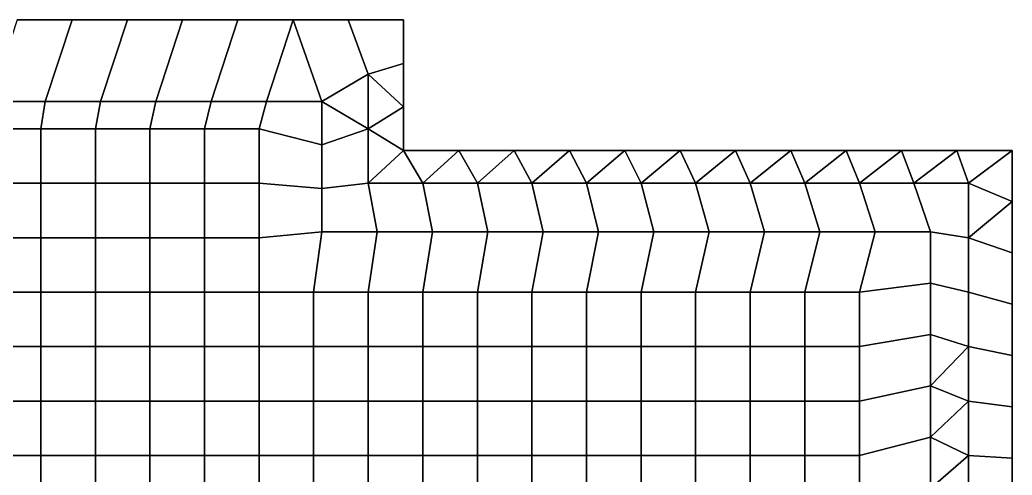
# Model space of a CAD drawing. Extents: x -13 to 39.3, y -26.5 to 20.6.
# Drawn here: x 15.97 to 25.1, y 16.36 to 20.55 of the extents above; entities that cross this region are included whole.
import ezdxf

# ---------------------------------------------------------------- set-up
doc = ezdxf.new("R2010")
doc.units = 0
doc.layers.add('BARS', color=1, linetype='CONTINUOUS')
doc.layers.add('FACES', color=5, linetype='CONTINUOUS')

msp = doc.modelspace()

# ---------------------------------------------------------------- linework, layer by layer
at = {"layer": 'BARS'}
for p, q in [((15.944, 20.55), (16.452, 20.55)), ((15.944, 20.55, 3.3), (16.452, 20.55, 3.3)), ((16.452, 20.55), (16.96, 20.55)), ((16.452, 20.55, 3.3), (16.96, 20.55, 3.3)), ((16.96, 20.55), (17.468, 20.55)), ((16.96, 20.55, 3.3), (17.468, 20.55, 3.3)), ((17.468, 20.55), (17.976, 20.55)), ((17.468, 20.55, 3.3), (17.976, 20.55, 3.3)), ((17.976, 20.55), (18.484, 20.55)), ((17.976, 20.55, 3.3), (18.484, 20.55, 3.3)), ((18.484, 20.55), (18.992, 20.55)), ((18.484, 20.55, 3.3), (18.992, 20.55, 3.3)), ((18.992, 20.55), (19.5, 20.55)), ((18.992, 20.55, 3.3), (19.5, 20.55, 3.3)), ((19.5, 20.55), (19.5, 20.15)), ((19.5, 20.55, 3.3), (19.5, 20.15, 3.3)), ((19.5, 20.15), (19.5, 19.75)), ((19.5, 20.15, 3.3), (19.5, 19.75, 3.3)), ((15.6955, 19.8), (16.2045, 19.8)), ((15.6955, 19.8, 3.3), (16.2045, 19.8, 3.3)), ((16.2045, 19.8), (16.7136, 19.8)), ((16.2045, 19.8, 3.3), (16.7136, 19.8, 3.3)), ((16.7136, 19.8), (17.2227, 19.8)), ((16.7136, 19.8, 3.3), (17.2227, 19.8, 3.3)), ((17.2227, 19.8), (17.7318, 19.8)), ((17.2227, 19.8, 3.3), (17.7318, 19.8, 3.3)), ((17.7318, 19.8), (18.2409, 19.8)), ((17.7318, 19.8, 3.3), (18.2409, 19.8, 3.3)), ((18.2409, 19.8), (18.75, 19.8)), ((18.2409, 19.8, 3.3), (18.75, 19.8, 3.3)), ((18.75, 19.8), (18.75, 19.4)), ((18.75, 19.8, 3.3), (18.75, 19.4, 3.3)), ((19.5, 19.75), (19.5, 19.35)), ((19.5, 19.75, 3.3), (19.5, 19.35, 3.3)), ((18.75, 19.4), (18.75, 19)), ((18.75, 19.4, 3.3), (18.75, 19, 3.3)), ((19.5, 19.35), (20.0091, 19.35)), ((19.5, 19.35, 3.3), (20.0091, 19.35, 3.3)), ((20.0091, 19.35), (20.5182, 19.35)), ((20.0091, 19.35, 3.3), (20.5182, 19.35, 3.3)), ((20.5182, 19.35), (21.0273, 19.35)), ((20.5182, 19.35, 3.3), (21.0273, 19.35, 3.3)), ((21.0273, 19.35), (21.5364, 19.35)), ((21.0273, 19.35, 3.3), (21.5364, 19.35, 3.3)), ((21.5364, 19.35), (22.0455, 19.35)), ((21.5364, 19.35, 3.3), (22.0455, 19.35, 3.3)), ((22.0455, 19.35), (22.5545, 19.35)), ((22.0455, 19.35, 3.3), (22.5545, 19.35, 3.3)), ((22.5545, 19.35), (23.0636, 19.35)), ((22.5545, 19.35, 3.3), (23.0636, 19.35, 3.3)), ((23.0636, 19.35), (23.5727, 19.35)), ((23.0636, 19.35, 3.3), (23.5727, 19.35, 3.3)), ((23.5727, 19.35), (24.0818, 19.35)), ((23.5727, 19.35, 3.3), (24.0818, 19.35, 3.3)), ((24.0818, 19.35), (24.5909, 19.35)), ((24.0818, 19.35, 3.3), (24.5909, 19.35, 3.3)), ((24.5909, 19.35), (25.1, 19.35)), ((24.5909, 19.35, 3.3), (25.1, 19.35, 3.3)), ((25.1, 19.35), (25.1, 18.8786)), ((25.1, 19.35, 3.3), (25.1, 18.8786, 3.3)), ((18.75, 19), (18.75, 18.6)), ((18.75, 19, 3.3), (18.75, 18.6, 3.3)), ((25.1, 18.8786), (25.1, 18.4071)), ((25.1, 18.8786, 3.3), (25.1, 18.4071, 3.3)), ((18.75, 18.6), (19.2591, 18.6)), ((18.75, 18.6), (18.75, 18.6, 0.66)), ((18.75, 18.6, 0.66), (18.75, 18.6, 1.32)), ((18.75, 18.6, 1.32), (18.75, 18.6, 1.98)), ((18.75, 18.6, 1.98), (18.75, 18.6, 2.64)), ((18.75, 18.6, 2.64), (18.75, 18.6, 3.3)), ((18.75, 18.6, 3.3), (19.2591, 18.6, 3.3)), ((19.2591, 18.6), (19.7682, 18.6)), ((19.2591, 18.6, 3.3), (19.7682, 18.6, 3.3)), ((19.7682, 18.6), (20.2773, 18.6)), ((19.7682, 18.6, 3.3), (20.2773, 18.6, 3.3)), ((20.2773, 18.6), (20.7864, 18.6)), ((20.2773, 18.6, 3.3), (20.7864, 18.6, 3.3)), ((20.7864, 18.6), (21.2955, 18.6)), ((20.7864, 18.6), (20.7864, 18.6, 0.66)), ((20.7864, 18.6, 0.66), (20.7864, 18.6, 1.32)), ((20.7864, 18.6, 1.32), (20.7864, 18.6, 1.98)), ((20.7864, 18.6, 1.98), (20.7864, 18.6, 2.64)), ((20.7864, 18.6, 2.64), (20.7864, 18.6, 3.3)), ((20.7864, 18.6, 3.3), (21.2955, 18.6, 3.3)), ((21.2955, 18.6), (21.8045, 18.6)), ((21.2955, 18.6, 3.3), (21.8045, 18.6, 3.3)), ((21.8045, 18.6), (22.3136, 18.6)), ((21.8045, 18.6, 3.3), (22.3136, 18.6, 3.3)), ((22.3136, 18.6), (22.8227, 18.6)), ((22.3136, 18.6, 3.3), (22.8227, 18.6, 3.3)), ((22.8227, 18.6), (23.3318, 18.6)), ((22.8227, 18.6, 3.3), (23.3318, 18.6, 3.3)), ((23.3318, 18.6), (23.8409, 18.6)), ((23.3318, 18.6, 3.3), (23.8409, 18.6, 3.3)), ((23.8409, 18.6), (24.35, 18.6)), ((23.8409, 18.6, 3.3), (24.35, 18.6, 3.3)), ((24.35, 18.6), (24.35, 18.1286)), ((24.35, 18.6), (24.35, 18.6, 0.66)), ((24.35, 18.6, 0.66), (24.35, 18.6, 1.32)), ((24.35, 18.6, 1.32), (24.35, 18.6, 1.98)), ((24.35, 18.6, 1.98), (24.35, 18.6, 2.64)), ((24.35, 18.6, 2.64), (24.35, 18.6, 3.3)), ((24.35, 18.6, 3.3), (24.35, 18.1286, 3.3)), ((25.1, 18.4071), (25.1, 17.9357)), ((25.1, 18.4071, 3.3), (25.1, 17.9357, 3.3)), ((24.35, 18.1286), (24.35, 17.6571)), ((24.35, 18.1286, 3.3), (24.35, 17.6571, 3.3)), ((25.1, 17.9357), (25.1, 17.4643)), ((25.1, 17.9357, 3.3), (25.1, 17.4643, 3.3)), ((24.35, 17.6571), (24.35, 17.1857)), ((24.35, 17.6571, 3.3), (24.35, 17.1857, 3.3)), ((25.1, 17.4643), (25.1, 16.9929)), ((25.1, 17.4643, 3.3), (25.1, 16.9929, 3.3)), ((24.35, 17.1857), (24.35, 16.7143)), ((24.35, 17.1857, 3.3), (24.35, 16.7143, 3.3)), ((25.1, 16.9929), (25.1, 16.5214)), ((25.1, 16.9929, 3.3), (25.1, 16.5214, 3.3)), ((24.35, 16.7143), (24.35, 16.2429)), ((24.35, 16.7143, 3.3), (24.35, 16.2429, 3.3)), ((25.1, 16.5214), (25.1, 16.05)), ((25.1, 16.5214, 3.3), (25.1, 16.05, 3.3))]:
    msp.add_line(p, q, dxfattribs=at)
at = {"layer": 'FACES'}
for points in [[(16.2045, 19.8), (16.452, 20.55), (15.944, 20.55), (15.6955, 19.8)], [(16.2045, 19.8, 3.3), (16.452, 20.55, 3.3), (15.944, 20.55, 3.3), (15.6955, 19.8, 3.3)], [(16.7136, 19.8), (16.96, 20.55), (16.452, 20.55), (16.2045, 19.8)], [(16.7136, 19.8, 3.3), (16.96, 20.55, 3.3), (16.452, 20.55, 3.3), (16.2045, 19.8, 3.3)], [(17.2227, 19.8), (17.468, 20.55), (16.96, 20.55), (16.7136, 19.8)], [(17.2227, 19.8, 3.3), (17.468, 20.55, 3.3), (16.96, 20.55, 3.3), (16.7136, 19.8, 3.3)], [(17.7318, 19.8), (17.976, 20.55), (17.468, 20.55), (17.2227, 19.8)], [(17.7318, 19.8, 3.3), (17.976, 20.55, 3.3), (17.468, 20.55, 3.3), (17.2227, 19.8, 3.3)], [(18.2409, 19.8), (18.484, 20.55), (17.976, 20.55), (17.7318, 19.8)], [(18.2409, 19.8, 3.3), (18.484, 20.55, 3.3), (17.976, 20.55, 3.3), (17.7318, 19.8, 3.3)], [(18.75, 19.8), (18.484, 20.55), (18.2409, 19.8)], [(18.75, 19.8, 3.3), (18.484, 20.55, 3.3), (18.2409, 19.8, 3.3)], [(19.1754, 20.0493), (18.992, 20.55), (18.484, 20.55), (18.75, 19.8)], [(19.1754, 20.0493, 3.3), (18.992, 20.55, 3.3), (18.484, 20.55, 3.3), (18.75, 19.8, 3.3)], [(18.992, 20.55), (19.1754, 20.0493), (19.5, 20.15), (19.5, 20.55)], [(18.992, 20.55, 3.3), (19.1754, 20.0493, 3.3), (19.5, 20.15, 3.3), (19.5, 20.55, 3.3)], [(19.5, 20.15), (19.1754, 20.0493), (19.5, 19.75)], [(19.5, 20.15, 3.3), (19.1754, 20.0493, 3.3), (19.5, 19.75, 3.3)], [(19.1754, 20.0493), (18.75, 19.8), (19.1754, 19.5486)], [(19.1754, 20.0493, 3.3), (18.75, 19.8, 3.3), (19.1754, 19.5486, 3.3)], [(19.1754, 20.0493), (19.1754, 19.5486), (19.5, 19.75)], [(19.1754, 20.0493, 3.3), (19.1754, 19.5486, 3.3), (19.5, 19.75, 3.3)], [(16.1627, 19.5486), (16.2045, 19.8), (15.6955, 19.8), (15.6606, 19.5486)], [(16.1627, 19.5486, 3.3), (16.2045, 19.8, 3.3), (15.6955, 19.8, 3.3), (15.6606, 19.5486, 3.3)], [(15.6955, 19.8), (15.6955, 19.8, 0.66), (16.2045, 19.8, 0.66), (16.2045, 19.8)], [(15.6955, 19.8, 0.66), (15.6955, 19.8, 1.32), (16.2045, 19.8, 1.32), (16.2045, 19.8, 0.66)], [(15.6955, 19.8, 1.32), (15.6955, 19.8, 1.98), (16.2045, 19.8, 1.98), (16.2045, 19.8, 1.32)], [(15.6955, 19.8, 1.98), (15.6955, 19.8, 2.64), (16.2045, 19.8, 2.64), (16.2045, 19.8, 1.98)], [(16.2045, 19.8, 2.64), (15.6955, 19.8, 2.64), (15.6955, 19.8, 3.3), (16.2045, 19.8, 3.3)], [(16.6648, 19.5486), (16.7136, 19.8), (16.2045, 19.8), (16.1627, 19.5486)], [(16.6648, 19.5486, 3.3), (16.7136, 19.8, 3.3), (16.2045, 19.8, 3.3), (16.1627, 19.5486, 3.3)], [(16.2045, 19.8), (16.2045, 19.8, 0.66), (16.7136, 19.8, 0.66), (16.7136, 19.8)], [(16.2045, 19.8, 0.66), (16.2045, 19.8, 1.32), (16.7136, 19.8, 1.32), (16.7136, 19.8, 0.66)], [(16.2045, 19.8, 1.32), (16.2045, 19.8, 1.98), (16.7136, 19.8, 1.98), (16.7136, 19.8, 1.32)], [(16.2045, 19.8, 1.98), (16.2045, 19.8, 2.64), (16.7136, 19.8, 2.64), (16.7136, 19.8, 1.98)], [(16.7136, 19.8, 2.64), (16.2045, 19.8, 2.64), (16.2045, 19.8, 3.3), (16.7136, 19.8, 3.3)], [(17.1669, 19.5486), (17.2227, 19.8), (16.7136, 19.8), (16.6648, 19.5486)], [(17.1669, 19.5486, 3.3), (17.2227, 19.8, 3.3), (16.7136, 19.8, 3.3), (16.6648, 19.5486, 3.3)], [(16.7136, 19.8), (16.7136, 19.8, 0.66), (17.2227, 19.8, 0.66), (17.2227, 19.8)], [(16.7136, 19.8, 0.66), (16.7136, 19.8, 1.32), (17.2227, 19.8, 1.32), (17.2227, 19.8, 0.66)], [(16.7136, 19.8, 1.32), (16.7136, 19.8, 1.98), (17.2227, 19.8, 1.98), (17.2227, 19.8, 1.32)], [(16.7136, 19.8, 1.98), (16.7136, 19.8, 2.64), (17.2227, 19.8, 2.64), (17.2227, 19.8, 1.98)], [(17.2227, 19.8, 2.64), (16.7136, 19.8, 2.64), (16.7136, 19.8, 3.3), (17.2227, 19.8, 3.3)], [(17.669, 19.5486), (17.7318, 19.8), (17.2227, 19.8), (17.1669, 19.5486)], [(17.669, 19.5486, 3.3), (17.7318, 19.8, 3.3), (17.2227, 19.8, 3.3), (17.1669, 19.5486, 3.3)], [(17.2227, 19.8), (17.2227, 19.8, 0.66), (17.7318, 19.8, 0.66), (17.7318, 19.8)], [(17.2227, 19.8, 0.66), (17.2227, 19.8, 1.32), (17.7318, 19.8, 1.32), (17.7318, 19.8, 0.66)], [(17.2227, 19.8, 1.32), (17.2227, 19.8, 1.98), (17.7318, 19.8, 1.98), (17.7318, 19.8, 1.32)], [(17.2227, 19.8, 1.98), (17.2227, 19.8, 2.64), (17.7318, 19.8, 2.64), (17.7318, 19.8, 1.98)], [(17.7318, 19.8, 2.64), (17.2227, 19.8, 2.64), (17.2227, 19.8, 3.3), (17.7318, 19.8, 3.3)], [(18.1711, 19.5486), (18.2409, 19.8), (17.7318, 19.8), (17.669, 19.5486)], [(18.1711, 19.5486, 3.3), (18.2409, 19.8, 3.3), (17.7318, 19.8, 3.3), (17.669, 19.5486, 3.3)], [(17.7318, 19.8), (17.7318, 19.8, 0.66), (18.2409, 19.8, 0.66), (18.2409, 19.8)], [(17.7318, 19.8, 0.66), (17.7318, 19.8, 1.32), (18.2409, 19.8, 1.32), (18.2409, 19.8, 0.66)], [(17.7318, 19.8, 1.32), (17.7318, 19.8, 1.98), (18.2409, 19.8, 1.98), (18.2409, 19.8, 1.32)], [(17.7318, 19.8, 1.98), (17.7318, 19.8, 2.64), (18.2409, 19.8, 2.64), (18.2409, 19.8, 1.98)], [(18.2409, 19.8, 2.64), (17.7318, 19.8, 2.64), (17.7318, 19.8, 3.3), (18.2409, 19.8, 3.3)], [(18.75, 19.4), (18.75, 19.8), (18.2409, 19.8), (18.1711, 19.5486)], [(18.75, 19.4, 3.3), (18.75, 19.8, 3.3), (18.2409, 19.8, 3.3), (18.1711, 19.5486, 3.3)], [(18.2409, 19.8), (18.2409, 19.8, 0.66), (18.75, 19.8, 0.66), (18.75, 19.8)], [(18.75, 19.8, 0.66), (18.2409, 19.8, 0.66), (18.2409, 19.8, 1.32), (18.75, 19.8, 1.32)], [(18.75, 19.8, 1.32), (18.2409, 19.8, 1.32), (18.2409, 19.8, 1.98), (18.75, 19.8, 1.98)], [(18.75, 19.8, 1.98), (18.2409, 19.8, 1.98), (18.2409, 19.8, 2.64), (18.75, 19.8, 2.64)], [(18.75, 19.8, 2.64), (18.2409, 19.8, 2.64), (18.2409, 19.8, 3.3), (18.75, 19.8, 3.3)], [(19.1754, 19.5486), (18.75, 19.8), (18.75, 19.4)], [(18.75, 19.4, 0.66), (18.75, 19.4), (18.75, 19.8), (18.75, 19.8, 0.66)], [(18.75, 19.4, 0.66), (18.75, 19.8, 0.66), (18.75, 19.8, 1.32), (18.75, 19.4, 1.32)], [(18.75, 19.4, 1.32), (18.75, 19.8, 1.32), (18.75, 19.8, 1.98), (18.75, 19.4, 1.98)], [(18.75, 19.4, 1.98), (18.75, 19.8, 1.98), (18.75, 19.8, 2.64), (18.75, 19.4, 2.64)], [(18.75, 19.4, 2.64), (18.75, 19.8, 2.64), (18.75, 19.8, 3.3), (18.75, 19.4, 3.3)], [(19.1754, 19.5486, 3.3), (18.75, 19.8, 3.3), (18.75, 19.4, 3.3)], [(19.5, 19.75), (19.1754, 19.5486), (19.5, 19.35)], [(19.5, 19.75, 3.3), (19.1754, 19.5486, 3.3), (19.5, 19.35, 3.3)], [(16.1627, 19.5486), (15.6606, 19.5486), (15.6606, 19.0479), (16.1627, 19.0479)], [(16.1627, 19.5486, 3.3), (15.6606, 19.5486, 3.3), (15.6606, 19.0479, 3.3), (16.1627, 19.0479, 3.3)], [(16.6648, 19.5486), (16.1627, 19.5486), (16.1627, 19.0479), (16.6648, 19.0479)], [(16.6648, 19.5486, 3.3), (16.1627, 19.5486, 3.3), (16.1627, 19.0479, 3.3), (16.6648, 19.0479, 3.3)], [(17.1669, 19.5486), (16.6648, 19.5486), (16.6648, 19.0479), (17.1669, 19.0479)], [(17.1669, 19.5486, 3.3), (16.6648, 19.5486, 3.3), (16.6648, 19.0479, 3.3), (17.1669, 19.0479, 3.3)], [(17.669, 19.5486), (17.1669, 19.5486), (17.1669, 19.0479), (17.669, 19.0479)], [(17.669, 19.5486, 3.3), (17.1669, 19.5486, 3.3), (17.1669, 19.0479, 3.3), (17.669, 19.0479, 3.3)], [(18.1711, 19.5486), (17.669, 19.5486), (17.669, 19.0479), (18.1711, 19.0479)], [(18.1711, 19.5486, 3.3), (17.669, 19.5486, 3.3), (17.669, 19.0479, 3.3), (18.1711, 19.0479, 3.3)], [(18.75, 19), (18.75, 19.4), (18.1711, 19.5486), (18.1711, 19.0479)], [(18.75, 19, 3.3), (18.75, 19.4, 3.3), (18.1711, 19.5486, 3.3), (18.1711, 19.0479, 3.3)], [(19.1754, 19.5486), (18.75, 19.4), (18.75, 19), (19.1754, 19.0479)], [(19.1754, 19.5486, 3.3), (18.75, 19.4, 3.3), (18.75, 19, 3.3), (19.1754, 19.0479, 3.3)], [(19.1754, 19.5486), (19.1754, 19.0479), (19.5, 19.35)], [(19.1754, 19.5486, 3.3), (19.1754, 19.0479, 3.3), (19.5, 19.35, 3.3)], [(18.75, 19, 0.66), (18.75, 19), (18.75, 19.4), (18.75, 19.4, 0.66)], [(18.75, 19, 0.66), (18.75, 19.4, 0.66), (18.75, 19.4, 1.32), (18.75, 19, 1.32)], [(18.75, 19, 1.32), (18.75, 19.4, 1.32), (18.75, 19.4, 1.98), (18.75, 19, 1.98)], [(18.75, 19, 1.98), (18.75, 19.4, 1.98), (18.75, 19.4, 2.64), (18.75, 19, 2.64)], [(18.75, 19, 2.64), (18.75, 19.4, 2.64), (18.75, 19.4, 3.3), (18.75, 19, 3.3)], [(19.5, 19.35), (19.1754, 19.0479), (19.6775, 19.0479)], [(19.5, 19.35, 3.3), (19.1754, 19.0479, 3.3), (19.6775, 19.0479, 3.3)], [(19.5, 19.35), (19.6775, 19.0479), (20.0091, 19.35)], [(19.5, 19.35, 3.3), (19.6775, 19.0479, 3.3), (20.0091, 19.35, 3.3)], [(20.0091, 19.35), (19.6775, 19.0479), (20.1796, 19.0479)], [(20.0091, 19.35, 3.3), (19.6775, 19.0479, 3.3), (20.1796, 19.0479, 3.3)], [(20.0091, 19.35), (20.1796, 19.0479), (20.5182, 19.35)], [(20.0091, 19.35, 3.3), (20.1796, 19.0479, 3.3), (20.5182, 19.35, 3.3)], [(20.5182, 19.35), (20.1796, 19.0479), (20.6817, 19.0479)], [(20.5182, 19.35, 3.3), (20.1796, 19.0479, 3.3), (20.6817, 19.0479, 3.3)], [(20.5182, 19.35), (20.6817, 19.0479), (21.0273, 19.35)], [(20.5182, 19.35, 3.3), (20.6817, 19.0479, 3.3), (21.0273, 19.35, 3.3)], [(21.0273, 19.35), (20.6817, 19.0479), (21.1838, 19.0479)], [(21.0273, 19.35, 3.3), (20.6817, 19.0479, 3.3), (21.1838, 19.0479, 3.3)], [(21.0273, 19.35), (21.1838, 19.0479), (21.5364, 19.35)], [(21.0273, 19.35, 3.3), (21.1838, 19.0479, 3.3), (21.5364, 19.35, 3.3)], [(21.5364, 19.35), (21.1838, 19.0479), (21.6859, 19.0479)], [(21.5364, 19.35, 3.3), (21.1838, 19.0479, 3.3), (21.6859, 19.0479, 3.3)], [(21.5364, 19.35), (21.6859, 19.0479), (22.0455, 19.35)], [(21.5364, 19.35, 3.3), (21.6859, 19.0479, 3.3), (22.0455, 19.35, 3.3)], [(22.0455, 19.35), (21.6859, 19.0479), (22.188, 19.0479)], [(22.0455, 19.35, 3.3), (21.6859, 19.0479, 3.3), (22.188, 19.0479, 3.3)], [(22.0455, 19.35), (22.188, 19.0479), (22.5545, 19.35)], [(22.0455, 19.35, 3.3), (22.188, 19.0479, 3.3), (22.5545, 19.35, 3.3)], [(22.5545, 19.35), (22.188, 19.0479), (22.6902, 19.0479)], [(22.5545, 19.35, 3.3), (22.188, 19.0479, 3.3), (22.6902, 19.0479, 3.3)], [(22.5545, 19.35), (22.6902, 19.0479), (23.0636, 19.35)], [(22.5545, 19.35, 3.3), (22.6902, 19.0479, 3.3), (23.0636, 19.35, 3.3)], [(23.0636, 19.35), (22.6902, 19.0479), (23.1923, 19.0479)], [(23.0636, 19.35, 3.3), (22.6902, 19.0479, 3.3), (23.1923, 19.0479, 3.3)], [(23.0636, 19.35), (23.1923, 19.0479), (23.5727, 19.35)], [(23.0636, 19.35, 3.3), (23.1923, 19.0479, 3.3), (23.5727, 19.35, 3.3)], [(23.5727, 19.35), (23.1923, 19.0479), (23.6944, 19.0479)], [(23.5727, 19.35, 3.3), (23.1923, 19.0479, 3.3), (23.6944, 19.0479, 3.3)], [(23.5727, 19.35), (23.6944, 19.0479), (24.0818, 19.35)], [(23.5727, 19.35, 3.3), (23.6944, 19.0479, 3.3), (24.0818, 19.35, 3.3)], [(24.0818, 19.35), (23.6944, 19.0479), (24.1965, 19.0479)], [(24.0818, 19.35, 3.3), (23.6944, 19.0479, 3.3), (24.1965, 19.0479, 3.3)], [(24.0818, 19.35), (24.1965, 19.0479), (24.5909, 19.35)], [(24.0818, 19.35, 3.3), (24.1965, 19.0479, 3.3), (24.5909, 19.35, 3.3)], [(24.5909, 19.35), (24.1965, 19.0479), (24.6986, 19.0479)], [(24.5909, 19.35, 3.3), (24.1965, 19.0479, 3.3), (24.6986, 19.0479, 3.3)], [(24.5909, 19.35), (24.6986, 19.0479), (25.1, 19.35)], [(24.5909, 19.35, 3.3), (24.6986, 19.0479, 3.3), (25.1, 19.35, 3.3)], [(25.1, 19.35), (24.6986, 19.0479), (25.1, 18.8786)], [(25.1, 19.35, 3.3), (24.6986, 19.0479, 3.3), (25.1, 18.8786, 3.3)], [(16.1627, 19.0479), (15.6606, 19.0479), (15.6606, 18.5472), (16.1627, 18.5472)], [(16.1627, 19.0479, 3.3), (15.6606, 19.0479, 3.3), (15.6606, 18.5472, 3.3), (16.1627, 18.5472, 3.3)], [(16.6648, 19.0479), (16.1627, 19.0479), (16.1627, 18.5472), (16.6648, 18.5472)], [(16.6648, 19.0479, 3.3), (16.1627, 19.0479, 3.3), (16.1627, 18.5472, 3.3), (16.6648, 18.5472, 3.3)], [(17.1669, 19.0479), (16.6648, 19.0479), (16.6648, 18.5472), (17.1669, 18.5472)], [(17.1669, 19.0479, 3.3), (16.6648, 19.0479, 3.3), (16.6648, 18.5472, 3.3), (17.1669, 18.5472, 3.3)], [(17.669, 19.0479), (17.1669, 19.0479), (17.1669, 18.5472), (17.669, 18.5472)], [(17.669, 19.0479, 3.3), (17.1669, 19.0479, 3.3), (17.1669, 18.5472, 3.3), (17.669, 18.5472, 3.3)], [(18.1711, 19.0479), (17.669, 19.0479), (17.669, 18.5472), (18.1711, 18.5472)], [(18.1711, 19.0479, 3.3), (17.669, 19.0479, 3.3), (17.669, 18.5472, 3.3), (18.1711, 18.5472, 3.3)], [(18.75, 18.6), (18.75, 19), (18.1711, 19.0479), (18.1711, 18.5472)], [(18.75, 18.6, 3.3), (18.75, 19, 3.3), (18.1711, 19.0479, 3.3), (18.1711, 18.5472, 3.3)], [(19.1754, 19.0479), (18.75, 19), (18.75, 18.6), (19.2591, 18.6)], [(19.1754, 19.0479, 3.3), (18.75, 19, 3.3), (18.75, 18.6, 3.3), (19.2591, 18.6, 3.3)], [(18.75, 18.6, 0.66), (18.75, 18.6), (18.75, 19), (18.75, 19, 0.66)], [(18.75, 18.6, 0.66), (18.75, 19, 0.66), (18.75, 19, 1.32), (18.75, 18.6, 1.32)], [(18.75, 18.6, 1.32), (18.75, 19, 1.32), (18.75, 19, 1.98), (18.75, 18.6, 1.98)], [(18.75, 18.6, 1.98), (18.75, 19, 1.98), (18.75, 19, 2.64), (18.75, 18.6, 2.64)], [(18.75, 18.6, 2.64), (18.75, 19, 2.64), (18.75, 19, 3.3), (18.75, 18.6, 3.3)], [(19.6775, 19.0479), (19.1754, 19.0479), (19.2591, 18.6), (19.7682, 18.6)], [(19.6775, 19.0479, 3.3), (19.1754, 19.0479, 3.3), (19.2591, 18.6, 3.3), (19.7682, 18.6, 3.3)], [(20.1796, 19.0479), (19.6775, 19.0479), (19.7682, 18.6), (20.2773, 18.6)], [(20.1796, 19.0479, 3.3), (19.6775, 19.0479, 3.3), (19.7682, 18.6, 3.3), (20.2773, 18.6, 3.3)], [(20.6817, 19.0479), (20.1796, 19.0479), (20.2773, 18.6), (20.7864, 18.6)], [(20.6817, 19.0479, 3.3), (20.1796, 19.0479, 3.3), (20.2773, 18.6, 3.3), (20.7864, 18.6, 3.3)], [(21.1838, 19.0479), (20.6817, 19.0479), (20.7864, 18.6), (21.2955, 18.6)], [(21.1838, 19.0479, 3.3), (20.6817, 19.0479, 3.3), (20.7864, 18.6, 3.3), (21.2955, 18.6, 3.3)], [(21.6859, 19.0479), (21.1838, 19.0479), (21.2955, 18.6), (21.8045, 18.6)], [(21.6859, 19.0479, 3.3), (21.1838, 19.0479, 3.3), (21.2955, 18.6, 3.3), (21.8045, 18.6, 3.3)], [(22.188, 19.0479), (21.6859, 19.0479), (21.8045, 18.6), (22.3136, 18.6)], [(22.188, 19.0479, 3.3), (21.6859, 19.0479, 3.3), (21.8045, 18.6, 3.3), (22.3136, 18.6, 3.3)], [(22.6902, 19.0479), (22.188, 19.0479), (22.3136, 18.6), (22.8227, 18.6)], [(22.6902, 19.0479, 3.3), (22.188, 19.0479, 3.3), (22.3136, 18.6, 3.3), (22.8227, 18.6, 3.3)], [(23.1923, 19.0479), (22.6902, 19.0479), (22.8227, 18.6), (23.3318, 18.6)], [(23.1923, 19.0479, 3.3), (22.6902, 19.0479, 3.3), (22.8227, 18.6, 3.3), (23.3318, 18.6, 3.3)], [(23.6944, 19.0479), (23.1923, 19.0479), (23.3318, 18.6), (23.8409, 18.6)], [(23.6944, 19.0479, 3.3), (23.1923, 19.0479, 3.3), (23.3318, 18.6, 3.3), (23.8409, 18.6, 3.3)], [(24.1965, 19.0479), (23.6944, 19.0479), (23.8409, 18.6), (24.35, 18.6)], [(24.1965, 19.0479, 3.3), (23.6944, 19.0479, 3.3), (23.8409, 18.6, 3.3), (24.35, 18.6, 3.3)], [(24.6986, 19.0479), (24.1965, 19.0479), (24.35, 18.6), (24.6986, 18.5472)], [(24.6986, 19.0479, 3.3), (24.1965, 19.0479, 3.3), (24.35, 18.6, 3.3), (24.6986, 18.5472, 3.3)], [(25.1, 18.8786), (24.6986, 19.0479), (24.6986, 18.5472)], [(25.1, 18.8786, 3.3), (24.6986, 19.0479, 3.3), (24.6986, 18.5472, 3.3)], [(25.1, 18.8786), (24.6986, 18.5472), (25.1, 18.4071)], [(25.1, 18.8786, 3.3), (24.6986, 18.5472, 3.3), (25.1, 18.4071, 3.3)], [(16.1627, 18.5472), (15.6606, 18.5472), (15.6606, 18.0465), (16.1627, 18.0465)], [(16.1627, 18.5472, 3.3), (15.6606, 18.5472, 3.3), (15.6606, 18.0465, 3.3), (16.1627, 18.0465, 3.3)], [(16.6648, 18.5472), (16.1627, 18.5472), (16.1627, 18.0465), (16.6648, 18.0465)], [(16.6648, 18.5472, 3.3), (16.1627, 18.5472, 3.3), (16.1627, 18.0465, 3.3), (16.6648, 18.0465, 3.3)], [(17.1669, 18.5472), (16.6648, 18.5472), (16.6648, 18.0465), (17.1669, 18.0465)], [(17.1669, 18.5472, 3.3), (16.6648, 18.5472, 3.3), (16.6648, 18.0465, 3.3), (17.1669, 18.0465, 3.3)], [(17.669, 18.5472), (17.1669, 18.5472), (17.1669, 18.0465), (17.669, 18.0465)], [(17.669, 18.5472, 3.3), (17.1669, 18.5472, 3.3), (17.1669, 18.0465, 3.3), (17.669, 18.0465, 3.3)], [(18.1711, 18.5472), (17.669, 18.5472), (17.669, 18.0465), (18.1711, 18.0465)], [(18.1711, 18.5472, 3.3), (17.669, 18.5472, 3.3), (17.669, 18.0465, 3.3), (18.1711, 18.0465, 3.3)], [(18.75, 18.6), (18.1711, 18.5472), (18.1711, 18.0465), (18.6732, 18.0465)], [(18.75, 18.6, 3.3), (18.1711, 18.5472, 3.3), (18.1711, 18.0465, 3.3), (18.6732, 18.0465, 3.3)], [(19.2591, 18.6), (18.75, 18.6), (18.6732, 18.0465), (19.1754, 18.0465)], [(19.2591, 18.6, 3.3), (18.75, 18.6, 3.3), (18.6732, 18.0465, 3.3), (19.1754, 18.0465, 3.3)], [(18.75, 18.6), (18.75, 18.6, 0.66), (19.2591, 18.6, 0.66), (19.2591, 18.6)], [(19.2591, 18.6, 0.66), (18.75, 18.6, 0.66), (18.75, 18.6, 1.32), (19.2591, 18.6, 1.32)], [(19.2591, 18.6, 1.32), (18.75, 18.6, 1.32), (18.75, 18.6, 1.98), (19.2591, 18.6, 1.98)], [(19.2591, 18.6, 1.98), (18.75, 18.6, 1.98), (18.75, 18.6, 2.64), (19.2591, 18.6, 2.64)], [(19.2591, 18.6, 2.64), (18.75, 18.6, 2.64), (18.75, 18.6, 3.3), (19.2591, 18.6, 3.3)], [(19.2591, 18.6), (19.1754, 18.0465), (19.6775, 18.0465), (19.7682, 18.6)], [(19.2591, 18.6, 3.3), (19.1754, 18.0465, 3.3), (19.6775, 18.0465, 3.3), (19.7682, 18.6, 3.3)], [(19.2591, 18.6), (19.2591, 18.6, 0.66), (19.7682, 18.6, 0.66), (19.7682, 18.6)], [(19.7682, 18.6, 0.66), (19.2591, 18.6, 0.66), (19.2591, 18.6, 1.32), (19.7682, 18.6, 1.32)], [(19.7682, 18.6, 1.32), (19.2591, 18.6, 1.32), (19.2591, 18.6, 1.98), (19.7682, 18.6, 1.98)], [(19.7682, 18.6, 1.98), (19.2591, 18.6, 1.98), (19.2591, 18.6, 2.64), (19.7682, 18.6, 2.64)], [(19.7682, 18.6, 2.64), (19.2591, 18.6, 2.64), (19.2591, 18.6, 3.3), (19.7682, 18.6, 3.3)], [(19.7682, 18.6), (19.6775, 18.0465), (20.1796, 18.0465), (20.2773, 18.6)], [(19.7682, 18.6, 3.3), (19.6775, 18.0465, 3.3), (20.1796, 18.0465, 3.3), (20.2773, 18.6, 3.3)], [(19.7682, 18.6), (19.7682, 18.6, 0.66), (20.2773, 18.6, 0.66), (20.2773, 18.6)], [(20.2773, 18.6, 0.66), (19.7682, 18.6, 0.66), (19.7682, 18.6, 1.32), (20.2773, 18.6, 1.32)], [(20.2773, 18.6, 1.32), (19.7682, 18.6, 1.32), (19.7682, 18.6, 1.98), (20.2773, 18.6, 1.98)], [(20.2773, 18.6, 1.98), (19.7682, 18.6, 1.98), (19.7682, 18.6, 2.64), (20.2773, 18.6, 2.64)], [(20.2773, 18.6, 2.64), (19.7682, 18.6, 2.64), (19.7682, 18.6, 3.3), (20.2773, 18.6, 3.3)], [(20.2773, 18.6), (20.1796, 18.0465), (20.6817, 18.0465), (20.7864, 18.6)], [(20.2773, 18.6, 3.3), (20.1796, 18.0465, 3.3), (20.6817, 18.0465, 3.3), (20.7864, 18.6, 3.3)], [(20.2773, 18.6), (20.2773, 18.6, 0.66), (20.7864, 18.6, 0.66), (20.7864, 18.6)], [(20.7864, 18.6, 0.66), (20.2773, 18.6, 0.66), (20.2773, 18.6, 1.32), (20.7864, 18.6, 1.32)], [(20.7864, 18.6, 1.32), (20.2773, 18.6, 1.32), (20.2773, 18.6, 1.98), (20.7864, 18.6, 1.98)], [(20.7864, 18.6, 1.98), (20.2773, 18.6, 1.98), (20.2773, 18.6, 2.64), (20.7864, 18.6, 2.64)], [(20.7864, 18.6, 2.64), (20.2773, 18.6, 2.64), (20.2773, 18.6, 3.3), (20.7864, 18.6, 3.3)], [(20.7864, 18.6), (20.6817, 18.0465), (21.1838, 18.0465), (21.2955, 18.6)], [(20.7864, 18.6, 3.3), (20.6817, 18.0465, 3.3), (21.1838, 18.0465, 3.3), (21.2955, 18.6, 3.3)], [(20.7864, 18.6), (20.7864, 18.6, 0.66), (21.2955, 18.6, 0.66), (21.2955, 18.6)], [(21.2955, 18.6, 0.66), (20.7864, 18.6, 0.66), (20.7864, 18.6, 1.32), (21.2955, 18.6, 1.32)], [(21.2955, 18.6, 1.32), (20.7864, 18.6, 1.32), (20.7864, 18.6, 1.98), (21.2955, 18.6, 1.98)], [(21.2955, 18.6, 1.98), (20.7864, 18.6, 1.98), (20.7864, 18.6, 2.64), (21.2955, 18.6, 2.64)], [(21.2955, 18.6, 2.64), (20.7864, 18.6, 2.64), (20.7864, 18.6, 3.3), (21.2955, 18.6, 3.3)], [(21.2955, 18.6), (21.1838, 18.0465), (21.6859, 18.0465), (21.8045, 18.6)], [(21.2955, 18.6, 3.3), (21.1838, 18.0465, 3.3), (21.6859, 18.0465, 3.3), (21.8045, 18.6, 3.3)], [(21.2955, 18.6), (21.2955, 18.6, 0.66), (21.8045, 18.6, 0.66), (21.8045, 18.6)], [(21.8045, 18.6, 0.66), (21.2955, 18.6, 0.66), (21.2955, 18.6, 1.32), (21.8045, 18.6, 1.32)], [(21.8045, 18.6, 1.32), (21.2955, 18.6, 1.32), (21.2955, 18.6, 1.98), (21.8045, 18.6, 1.98)], [(21.8045, 18.6, 1.98), (21.2955, 18.6, 1.98), (21.2955, 18.6, 2.64), (21.8045, 18.6, 2.64)], [(21.8045, 18.6, 2.64), (21.2955, 18.6, 2.64), (21.2955, 18.6, 3.3), (21.8045, 18.6, 3.3)], [(21.8045, 18.6), (21.6859, 18.0465), (22.188, 18.0465), (22.3136, 18.6)], [(21.8045, 18.6, 3.3), (21.6859, 18.0465, 3.3), (22.188, 18.0465, 3.3), (22.3136, 18.6, 3.3)], [(21.8045, 18.6), (21.8045, 18.6, 0.66), (22.3136, 18.6, 0.66), (22.3136, 18.6)], [(22.3136, 18.6, 0.66), (21.8045, 18.6, 0.66), (21.8045, 18.6, 1.32), (22.3136, 18.6, 1.32)], [(22.3136, 18.6, 1.32), (21.8045, 18.6, 1.32), (21.8045, 18.6, 1.98), (22.3136, 18.6, 1.98)], [(22.3136, 18.6, 1.98), (21.8045, 18.6, 1.98), (21.8045, 18.6, 2.64), (22.3136, 18.6, 2.64)], [(22.3136, 18.6, 2.64), (21.8045, 18.6, 2.64), (21.8045, 18.6, 3.3), (22.3136, 18.6, 3.3)], [(22.3136, 18.6), (22.188, 18.0465), (22.6902, 18.0465), (22.8227, 18.6)], [(22.3136, 18.6, 3.3), (22.188, 18.0465, 3.3), (22.6902, 18.0465, 3.3), (22.8227, 18.6, 3.3)], [(22.3136, 18.6), (22.3136, 18.6, 0.66), (22.8227, 18.6, 0.66), (22.8227, 18.6)], [(22.8227, 18.6, 0.66), (22.3136, 18.6, 0.66), (22.3136, 18.6, 1.32), (22.8227, 18.6, 1.32)], [(22.8227, 18.6, 1.32), (22.3136, 18.6, 1.32), (22.3136, 18.6, 1.98), (22.8227, 18.6, 1.98)], [(22.8227, 18.6, 1.98), (22.3136, 18.6, 1.98), (22.3136, 18.6, 2.64), (22.8227, 18.6, 2.64)], [(22.8227, 18.6, 2.64), (22.3136, 18.6, 2.64), (22.3136, 18.6, 3.3), (22.8227, 18.6, 3.3)], [(22.8227, 18.6), (22.6902, 18.0465), (23.1923, 18.0465), (23.3318, 18.6)], [(22.8227, 18.6, 3.3), (22.6902, 18.0465, 3.3), (23.1923, 18.0465, 3.3), (23.3318, 18.6, 3.3)], [(22.8227, 18.6), (22.8227, 18.6, 0.66), (23.3318, 18.6, 0.66), (23.3318, 18.6)], [(23.3318, 18.6, 0.66), (22.8227, 18.6, 0.66), (22.8227, 18.6, 1.32), (23.3318, 18.6, 1.32)], [(23.3318, 18.6, 1.32), (22.8227, 18.6, 1.32), (22.8227, 18.6, 1.98), (23.3318, 18.6, 1.98)], [(23.3318, 18.6, 1.98), (22.8227, 18.6, 1.98), (22.8227, 18.6, 2.64), (23.3318, 18.6, 2.64)], [(23.3318, 18.6, 2.64), (22.8227, 18.6, 2.64), (22.8227, 18.6, 3.3), (23.3318, 18.6, 3.3)], [(23.3318, 18.6), (23.1923, 18.0465), (23.6944, 18.0465), (23.8409, 18.6)], [(23.3318, 18.6, 3.3), (23.1923, 18.0465, 3.3), (23.6944, 18.0465, 3.3), (23.8409, 18.6, 3.3)], [(23.3318, 18.6), (23.3318, 18.6, 0.66), (23.8409, 18.6, 0.66), (23.8409, 18.6)], [(23.8409, 18.6, 0.66), (23.3318, 18.6, 0.66), (23.3318, 18.6, 1.32), (23.8409, 18.6, 1.32)], [(23.8409, 18.6, 1.32), (23.3318, 18.6, 1.32), (23.3318, 18.6, 1.98), (23.8409, 18.6, 1.98)], [(23.8409, 18.6, 1.98), (23.3318, 18.6, 1.98), (23.3318, 18.6, 2.64), (23.8409, 18.6, 2.64)], [(23.8409, 18.6, 2.64), (23.3318, 18.6, 2.64), (23.3318, 18.6, 3.3), (23.8409, 18.6, 3.3)], [(23.8409, 18.6), (23.6944, 18.0465), (24.35, 18.1286), (24.35, 18.6)], [(23.8409, 18.6, 3.3), (23.6944, 18.0465, 3.3), (24.35, 18.1286, 3.3), (24.35, 18.6, 3.3)], [(23.8409, 18.6), (23.8409, 18.6, 0.66), (24.35, 18.6, 0.66), (24.35, 18.6)], [(24.35, 18.6, 0.66), (23.8409, 18.6, 0.66), (23.8409, 18.6, 1.32), (24.35, 18.6, 1.32)], [(24.35, 18.6, 1.32), (23.8409, 18.6, 1.32), (23.8409, 18.6, 1.98), (24.35, 18.6, 1.98)], [(24.35, 18.6, 1.98), (23.8409, 18.6, 1.98), (23.8409, 18.6, 2.64), (24.35, 18.6, 2.64)], [(24.35, 18.6, 2.64), (23.8409, 18.6, 2.64), (23.8409, 18.6, 3.3), (24.35, 18.6, 3.3)], [(24.35, 18.6), (24.35, 18.1286), (24.6986, 18.0465), (24.6986, 18.5472)], [(24.35, 18.1286, 0.66), (24.35, 18.1286), (24.35, 18.6), (24.35, 18.6, 0.66)], [(24.35, 18.1286, 0.66), (24.35, 18.6, 0.66), (24.35, 18.6, 1.32), (24.35, 18.1286, 1.32)], [(24.35, 18.1286, 1.32), (24.35, 18.6, 1.32), (24.35, 18.6, 1.98), (24.35, 18.1286, 1.98)], [(24.35, 18.1286, 1.98), (24.35, 18.6, 1.98), (24.35, 18.6, 2.64), (24.35, 18.1286, 2.64)], [(24.35, 18.1286, 2.64), (24.35, 18.6, 2.64), (24.35, 18.6, 3.3), (24.35, 18.1286, 3.3)], [(24.35, 18.6, 3.3), (24.35, 18.1286, 3.3), (24.6986, 18.0465, 3.3), (24.6986, 18.5472, 3.3)], [(24.6986, 18.5472), (24.6986, 18.0465), (25.1, 17.9357), (25.1, 18.4071)], [(24.6986, 18.5472, 3.3), (24.6986, 18.0465, 3.3), (25.1, 17.9357, 3.3), (25.1, 18.4071, 3.3)], [(23.6944, 18.0465), (23.6944, 17.5458), (24.35, 17.6571), (24.35, 18.1286)], [(23.6944, 18.0465, 3.3), (23.6944, 17.5458, 3.3), (24.35, 17.6571, 3.3), (24.35, 18.1286, 3.3)], [(24.35, 18.1286), (24.35, 17.6571), (24.6986, 17.5458), (24.6986, 18.0465)], [(24.35, 17.6571, 0.66), (24.35, 17.6571), (24.35, 18.1286), (24.35, 18.1286, 0.66)], [(24.35, 17.6571, 1.32), (24.35, 17.6571, 0.66), (24.35, 18.1286, 0.66), (24.35, 18.1286, 1.32)], [(24.35, 17.6571, 1.98), (24.35, 17.6571, 1.32), (24.35, 18.1286, 1.32), (24.35, 18.1286, 1.98)], [(24.35, 17.6571, 2.64), (24.35, 17.6571, 1.98), (24.35, 18.1286, 1.98), (24.35, 18.1286, 2.64)], [(24.35, 17.6571, 2.64), (24.35, 18.1286, 2.64), (24.35, 18.1286, 3.3), (24.35, 17.6571, 3.3)], [(24.35, 18.1286, 3.3), (24.35, 17.6571, 3.3), (24.6986, 17.5458, 3.3), (24.6986, 18.0465, 3.3)], [(16.1627, 18.0465), (15.6606, 18.0465), (15.6606, 17.5458), (16.1627, 17.5458)], [(16.1627, 18.0465, 3.3), (15.6606, 18.0465, 3.3), (15.6606, 17.5458, 3.3), (16.1627, 17.5458, 3.3)], [(16.6648, 18.0465), (16.1627, 18.0465), (16.1627, 17.5458), (16.6648, 17.5458)], [(16.6648, 18.0465, 3.3), (16.1627, 18.0465, 3.3), (16.1627, 17.5458, 3.3), (16.6648, 17.5458, 3.3)], [(17.1669, 18.0465), (16.6648, 18.0465), (16.6648, 17.5458), (17.1669, 17.5458)], [(17.1669, 18.0465, 3.3), (16.6648, 18.0465, 3.3), (16.6648, 17.5458, 3.3), (17.1669, 17.5458, 3.3)], [(17.669, 18.0465), (17.1669, 18.0465), (17.1669, 17.5458), (17.669, 17.5458)], [(17.669, 18.0465, 3.3), (17.1669, 18.0465, 3.3), (17.1669, 17.5458, 3.3), (17.669, 17.5458, 3.3)], [(18.1711, 18.0465), (17.669, 18.0465), (17.669, 17.5458), (18.1711, 17.5458)], [(18.1711, 18.0465, 3.3), (17.669, 18.0465, 3.3), (17.669, 17.5458, 3.3), (18.1711, 17.5458, 3.3)], [(18.6732, 18.0465), (18.1711, 18.0465), (18.1711, 17.5458), (18.6732, 17.5458)], [(18.6732, 18.0465, 3.3), (18.1711, 18.0465, 3.3), (18.1711, 17.5458, 3.3), (18.6732, 17.5458, 3.3)], [(19.1754, 18.0465), (18.6732, 18.0465), (18.6732, 17.5458), (19.1754, 17.5458)], [(19.1754, 18.0465, 3.3), (18.6732, 18.0465, 3.3), (18.6732, 17.5458, 3.3), (19.1754, 17.5458, 3.3)], [(19.6775, 18.0465), (19.1754, 18.0465), (19.1754, 17.5458), (19.6775, 17.5458)], [(19.6775, 18.0465, 3.3), (19.1754, 18.0465, 3.3), (19.1754, 17.5458, 3.3), (19.6775, 17.5458, 3.3)], [(20.1796, 18.0465), (19.6775, 18.0465), (19.6775, 17.5458), (20.1796, 17.5458)], [(20.1796, 18.0465, 3.3), (19.6775, 18.0465, 3.3), (19.6775, 17.5458, 3.3), (20.1796, 17.5458, 3.3)], [(20.6817, 18.0465), (20.1796, 18.0465), (20.1796, 17.5458), (20.6817, 17.5458)], [(20.6817, 18.0465, 3.3), (20.1796, 18.0465, 3.3), (20.1796, 17.5458, 3.3), (20.6817, 17.5458, 3.3)], [(21.1838, 18.0465), (20.6817, 18.0465), (20.6817, 17.5458), (21.1838, 17.5458)], [(21.1838, 18.0465, 3.3), (20.6817, 18.0465, 3.3), (20.6817, 17.5458, 3.3), (21.1838, 17.5458, 3.3)], [(21.6859, 18.0465), (21.1838, 18.0465), (21.1838, 17.5458), (21.6859, 17.5458)], [(21.6859, 18.0465, 3.3), (21.1838, 18.0465, 3.3), (21.1838, 17.5458, 3.3), (21.6859, 17.5458, 3.3)], [(22.188, 18.0465), (21.6859, 18.0465), (21.6859, 17.5458), (22.188, 17.5458)], [(22.188, 18.0465, 3.3), (21.6859, 18.0465, 3.3), (21.6859, 17.5458, 3.3), (22.188, 17.5458, 3.3)], [(22.6902, 18.0465), (22.188, 18.0465), (22.188, 17.5458), (22.6902, 17.5458)], [(22.6902, 18.0465, 3.3), (22.188, 18.0465, 3.3), (22.188, 17.5458, 3.3), (22.6902, 17.5458, 3.3)], [(23.1923, 18.0465), (22.6902, 18.0465), (22.6902, 17.5458), (23.1923, 17.5458)], [(23.1923, 18.0465, 3.3), (22.6902, 18.0465, 3.3), (22.6902, 17.5458, 3.3), (23.1923, 17.5458, 3.3)], [(23.6944, 18.0465), (23.1923, 18.0465), (23.1923, 17.5458), (23.6944, 17.5458)], [(23.6944, 18.0465, 3.3), (23.1923, 18.0465, 3.3), (23.1923, 17.5458, 3.3), (23.6944, 17.5458, 3.3)], [(24.6986, 18.0465), (24.6986, 17.5458), (25.1, 17.4643), (25.1, 17.9357)], [(24.6986, 18.0465, 3.3), (24.6986, 17.5458, 3.3), (25.1, 17.4643, 3.3), (25.1, 17.9357, 3.3)], [(24.35, 17.6571), (23.6944, 17.5458), (23.6944, 17.045), (24.35, 17.1857)], [(24.35, 17.6571, 3.3), (23.6944, 17.5458, 3.3), (23.6944, 17.045, 3.3), (24.35, 17.1857, 3.3)], [(24.35, 17.6571), (24.35, 17.1857), (24.6986, 17.5458)], [(24.35, 17.1857, 0.66), (24.35, 17.1857), (24.35, 17.6571), (24.35, 17.6571, 0.66)], [(24.35, 17.1857, 1.32), (24.35, 17.1857, 0.66), (24.35, 17.6571, 0.66), (24.35, 17.6571, 1.32)], [(24.35, 17.1857, 1.98), (24.35, 17.1857, 1.32), (24.35, 17.6571, 1.32), (24.35, 17.6571, 1.98)], [(24.35, 17.1857, 2.64), (24.35, 17.1857, 1.98), (24.35, 17.6571, 1.98), (24.35, 17.6571, 2.64)], [(24.35, 17.1857, 2.64), (24.35, 17.6571, 2.64), (24.35, 17.6571, 3.3), (24.35, 17.1857, 3.3)], [(24.35, 17.6571, 3.3), (24.35, 17.1857, 3.3), (24.6986, 17.5458, 3.3)], [(16.1627, 17.5458), (15.6606, 17.5458), (15.6606, 17.045), (16.1627, 17.045)], [(16.1627, 17.5458, 3.3), (15.6606, 17.5458, 3.3), (15.6606, 17.045, 3.3), (16.1627, 17.045, 3.3)], [(16.6648, 17.5458), (16.1627, 17.5458), (16.1627, 17.045), (16.6648, 17.045)], [(16.6648, 17.5458, 3.3), (16.1627, 17.5458, 3.3), (16.1627, 17.045, 3.3), (16.6648, 17.045, 3.3)], [(17.1669, 17.5458), (16.6648, 17.5458), (16.6648, 17.045), (17.1669, 17.045)], [(17.1669, 17.5458, 3.3), (16.6648, 17.5458, 3.3), (16.6648, 17.045, 3.3), (17.1669, 17.045, 3.3)], [(17.669, 17.5458), (17.1669, 17.5458), (17.1669, 17.045), (17.669, 17.045)], [(17.669, 17.5458, 3.3), (17.1669, 17.5458, 3.3), (17.1669, 17.045, 3.3), (17.669, 17.045, 3.3)], [(18.1711, 17.5458), (17.669, 17.5458), (17.669, 17.045), (18.1711, 17.045)], [(18.1711, 17.5458, 3.3), (17.669, 17.5458, 3.3), (17.669, 17.045, 3.3), (18.1711, 17.045, 3.3)], [(18.6732, 17.5458), (18.1711, 17.5458), (18.1711, 17.045), (18.6732, 17.045)], [(18.6732, 17.5458, 3.3), (18.1711, 17.5458, 3.3), (18.1711, 17.045, 3.3), (18.6732, 17.045, 3.3)], [(19.1754, 17.5458), (18.6732, 17.5458), (18.6732, 17.045), (19.1754, 17.045)], [(19.1754, 17.5458, 3.3), (18.6732, 17.5458, 3.3), (18.6732, 17.045, 3.3), (19.1754, 17.045, 3.3)], [(19.6775, 17.5458), (19.1754, 17.5458), (19.1754, 17.045), (19.6775, 17.045)], [(19.6775, 17.5458, 3.3), (19.1754, 17.5458, 3.3), (19.1754, 17.045, 3.3), (19.6775, 17.045, 3.3)], [(20.1796, 17.5458), (19.6775, 17.5458), (19.6775, 17.045), (20.1796, 17.045)], [(20.1796, 17.5458, 3.3), (19.6775, 17.5458, 3.3), (19.6775, 17.045, 3.3), (20.1796, 17.045, 3.3)], [(20.6817, 17.5458), (20.1796, 17.5458), (20.1796, 17.045), (20.6817, 17.045)], [(20.6817, 17.5458, 3.3), (20.1796, 17.5458, 3.3), (20.1796, 17.045, 3.3), (20.6817, 17.045, 3.3)], [(21.1838, 17.5458), (20.6817, 17.5458), (20.6817, 17.045), (21.1838, 17.045)], [(21.1838, 17.5458, 3.3), (20.6817, 17.5458, 3.3), (20.6817, 17.045, 3.3), (21.1838, 17.045, 3.3)], [(21.6859, 17.5458), (21.1838, 17.5458), (21.1838, 17.045), (21.6859, 17.045)], [(21.6859, 17.5458, 3.3), (21.1838, 17.5458, 3.3), (21.1838, 17.045, 3.3), (21.6859, 17.045, 3.3)], [(22.188, 17.5458), (21.6859, 17.5458), (21.6859, 17.045), (22.188, 17.045)], [(22.188, 17.5458, 3.3), (21.6859, 17.5458, 3.3), (21.6859, 17.045, 3.3), (22.188, 17.045, 3.3)], [(22.6902, 17.5458), (22.188, 17.5458), (22.188, 17.045), (22.6902, 17.045)], [(22.6902, 17.5458, 3.3), (22.188, 17.5458, 3.3), (22.188, 17.045, 3.3), (22.6902, 17.045, 3.3)], [(23.1923, 17.5458), (22.6902, 17.5458), (22.6902, 17.045), (23.1923, 17.045)], [(23.1923, 17.5458, 3.3), (22.6902, 17.5458, 3.3), (22.6902, 17.045, 3.3), (23.1923, 17.045, 3.3)], [(23.6944, 17.5458), (23.1923, 17.5458), (23.1923, 17.045), (23.6944, 17.045)], [(23.6944, 17.5458, 3.3), (23.1923, 17.5458, 3.3), (23.1923, 17.045, 3.3), (23.6944, 17.045, 3.3)], [(24.6986, 17.5458), (24.35, 17.1857), (24.6986, 17.045)], [(24.6986, 17.5458, 3.3), (24.35, 17.1857, 3.3), (24.6986, 17.045, 3.3)], [(24.6986, 17.5458), (24.6986, 17.045), (25.1, 16.9929), (25.1, 17.4643)], [(24.6986, 17.5458, 3.3), (24.6986, 17.045, 3.3), (25.1, 16.9929, 3.3), (25.1, 17.4643, 3.3)], [(24.35, 17.1857), (23.6944, 17.045), (23.6944, 16.5443), (24.35, 16.7143)], [(24.35, 17.1857, 3.3), (23.6944, 17.045, 3.3), (23.6944, 16.5443, 3.3), (24.35, 16.7143, 3.3)], [(24.35, 17.1857), (24.35, 16.7143), (24.6986, 17.045)], [(24.35, 16.7143, 0.66), (24.35, 16.7143), (24.35, 17.1857), (24.35, 17.1857, 0.66)], [(24.35, 16.7143, 1.32), (24.35, 16.7143, 0.66), (24.35, 17.1857, 0.66), (24.35, 17.1857, 1.32)], [(24.35, 16.7143, 1.98), (24.35, 16.7143, 1.32), (24.35, 17.1857, 1.32), (24.35, 17.1857, 1.98)], [(24.35, 16.7143, 2.64), (24.35, 16.7143, 1.98), (24.35, 17.1857, 1.98), (24.35, 17.1857, 2.64)], [(24.35, 16.7143, 2.64), (24.35, 17.1857, 2.64), (24.35, 17.1857, 3.3), (24.35, 16.7143, 3.3)], [(24.35, 17.1857, 3.3), (24.35, 16.7143, 3.3), (24.6986, 17.045, 3.3)], [(16.1627, 17.045), (15.6606, 17.045), (15.6606, 16.5443), (16.1627, 16.5443)], [(16.1627, 17.045, 3.3), (15.6606, 17.045, 3.3), (15.6606, 16.5443, 3.3), (16.1627, 16.5443, 3.3)], [(16.6648, 17.045), (16.1627, 17.045), (16.1627, 16.5443), (16.6648, 16.5443)], [(16.6648, 17.045, 3.3), (16.1627, 17.045, 3.3), (16.1627, 16.5443, 3.3), (16.6648, 16.5443, 3.3)], [(17.1669, 17.045), (16.6648, 17.045), (16.6648, 16.5443), (17.1669, 16.5443)], [(17.1669, 17.045, 3.3), (16.6648, 17.045, 3.3), (16.6648, 16.5443, 3.3), (17.1669, 16.5443, 3.3)], [(17.669, 17.045), (17.1669, 17.045), (17.1669, 16.5443), (17.669, 16.5443)], [(17.669, 17.045, 3.3), (17.1669, 17.045, 3.3), (17.1669, 16.5443, 3.3), (17.669, 16.5443, 3.3)], [(18.1711, 17.045), (17.669, 17.045), (17.669, 16.5443), (18.1711, 16.5443)], [(18.1711, 17.045, 3.3), (17.669, 17.045, 3.3), (17.669, 16.5443, 3.3), (18.1711, 16.5443, 3.3)], [(18.6732, 17.045), (18.1711, 17.045), (18.1711, 16.5443), (18.6732, 16.5443)], [(18.6732, 17.045, 3.3), (18.1711, 17.045, 3.3), (18.1711, 16.5443, 3.3), (18.6732, 16.5443, 3.3)], [(19.1754, 17.045), (18.6732, 17.045), (18.6732, 16.5443), (19.1754, 16.5443)], [(19.1754, 17.045, 3.3), (18.6732, 17.045, 3.3), (18.6732, 16.5443, 3.3), (19.1754, 16.5443, 3.3)], [(19.6775, 17.045), (19.1754, 17.045), (19.1754, 16.5443), (19.6775, 16.5443)], [(19.6775, 17.045, 3.3), (19.1754, 17.045, 3.3), (19.1754, 16.5443, 3.3), (19.6775, 16.5443, 3.3)], [(20.1796, 17.045), (19.6775, 17.045), (19.6775, 16.5443), (20.1796, 16.5443)], [(20.1796, 17.045, 3.3), (19.6775, 17.045, 3.3), (19.6775, 16.5443, 3.3), (20.1796, 16.5443, 3.3)], [(20.6817, 17.045), (20.1796, 17.045), (20.1796, 16.5443), (20.6817, 16.5443)], [(20.6817, 17.045, 3.3), (20.1796, 17.045, 3.3), (20.1796, 16.5443, 3.3), (20.6817, 16.5443, 3.3)], [(21.1838, 17.045), (20.6817, 17.045), (20.6817, 16.5443), (21.1838, 16.5443)], [(21.1838, 17.045, 3.3), (20.6817, 17.045, 3.3), (20.6817, 16.5443, 3.3), (21.1838, 16.5443, 3.3)], [(21.6859, 17.045), (21.1838, 17.045), (21.1838, 16.5443), (21.6859, 16.5443)], [(21.6859, 17.045, 3.3), (21.1838, 17.045, 3.3), (21.1838, 16.5443, 3.3), (21.6859, 16.5443, 3.3)], [(22.188, 17.045), (21.6859, 17.045), (21.6859, 16.5443), (22.188, 16.5443)], [(22.188, 17.045, 3.3), (21.6859, 17.045, 3.3), (21.6859, 16.5443, 3.3), (22.188, 16.5443, 3.3)], [(22.6902, 17.045), (22.188, 17.045), (22.188, 16.5443), (22.6902, 16.5443)], [(22.6902, 17.045, 3.3), (22.188, 17.045, 3.3), (22.188, 16.5443, 3.3), (22.6902, 16.5443, 3.3)], [(23.1923, 17.045), (22.6902, 17.045), (22.6902, 16.5443), (23.1923, 16.5443)], [(23.1923, 17.045, 3.3), (22.6902, 17.045, 3.3), (22.6902, 16.5443, 3.3), (23.1923, 16.5443, 3.3)], [(23.6944, 17.045), (23.1923, 17.045), (23.1923, 16.5443), (23.6944, 16.5443)], [(23.6944, 17.045, 3.3), (23.1923, 17.045, 3.3), (23.1923, 16.5443, 3.3), (23.6944, 16.5443, 3.3)], [(24.6986, 17.045), (24.35, 16.7143), (24.6986, 16.5443)], [(24.6986, 17.045, 3.3), (24.35, 16.7143, 3.3), (24.6986, 16.5443, 3.3)], [(24.6986, 17.045), (24.6986, 16.5443), (25.1, 16.5214), (25.1, 16.9929)], [(24.6986, 17.045, 3.3), (24.6986, 16.5443, 3.3), (25.1, 16.5214, 3.3), (25.1, 16.9929, 3.3)], [(24.35, 16.7143), (23.6944, 16.5443), (23.6944, 16.0436), (24.35, 16.2429)], [(24.35, 16.7143, 3.3), (23.6944, 16.5443, 3.3), (23.6944, 16.0436, 3.3), (24.35, 16.2429, 3.3)], [(24.35, 16.7143), (24.35, 16.2429), (24.6986, 16.5443)], [(24.35, 16.2429, 0.66), (24.35, 16.2429), (24.35, 16.7143), (24.35, 16.7143, 0.66)], [(24.35, 16.2429, 1.32), (24.35, 16.2429, 0.66), (24.35, 16.7143, 0.66), (24.35, 16.7143, 1.32)], [(24.35, 16.2429, 1.98), (24.35, 16.2429, 1.32), (24.35, 16.7143, 1.32), (24.35, 16.7143, 1.98)], [(24.35, 16.2429, 2.64), (24.35, 16.2429, 1.98), (24.35, 16.7143, 1.98), (24.35, 16.7143, 2.64)], [(24.35, 16.2429, 2.64), (24.35, 16.7143, 2.64), (24.35, 16.7143, 3.3), (24.35, 16.2429, 3.3)], [(24.35, 16.7143, 3.3), (24.35, 16.2429, 3.3), (24.6986, 16.5443, 3.3)], [(16.1627, 16.5443), (15.6606, 16.5443), (15.6606, 16.0436), (16.1627, 16.0436)], [(16.1627, 16.5443, 3.3), (15.6606, 16.5443, 3.3), (15.6606, 16.0436, 3.3), (16.1627, 16.0436, 3.3)], [(16.6648, 16.5443), (16.1627, 16.5443), (16.1627, 16.0436), (16.6648, 16.0436)], [(16.6648, 16.5443, 3.3), (16.1627, 16.5443, 3.3), (16.1627, 16.0436, 3.3), (16.6648, 16.0436, 3.3)], [(17.1669, 16.5443), (16.6648, 16.5443), (16.6648, 16.0436), (17.1669, 16.0436)], [(17.1669, 16.5443, 3.3), (16.6648, 16.5443, 3.3), (16.6648, 16.0436, 3.3), (17.1669, 16.0436, 3.3)], [(17.669, 16.5443), (17.1669, 16.5443), (17.1669, 16.0436), (17.669, 16.0436)], [(17.669, 16.5443, 3.3), (17.1669, 16.5443, 3.3), (17.1669, 16.0436, 3.3), (17.669, 16.0436, 3.3)], [(18.1711, 16.5443), (17.669, 16.5443), (17.669, 16.0436), (18.1711, 16.0436)], [(18.1711, 16.5443, 3.3), (17.669, 16.5443, 3.3), (17.669, 16.0436, 3.3), (18.1711, 16.0436, 3.3)], [(18.6732, 16.5443), (18.1711, 16.5443), (18.1711, 16.0436), (18.6732, 16.0436)], [(18.6732, 16.5443, 3.3), (18.1711, 16.5443, 3.3), (18.1711, 16.0436, 3.3), (18.6732, 16.0436, 3.3)], [(19.1754, 16.5443), (18.6732, 16.5443), (18.6732, 16.0436), (19.1754, 16.0436)], [(19.1754, 16.5443, 3.3), (18.6732, 16.5443, 3.3), (18.6732, 16.0436, 3.3), (19.1754, 16.0436, 3.3)], [(19.6775, 16.5443), (19.1754, 16.5443), (19.1754, 16.0436), (19.6775, 16.0436)], [(19.6775, 16.5443, 3.3), (19.1754, 16.5443, 3.3), (19.1754, 16.0436, 3.3), (19.6775, 16.0436, 3.3)], [(20.1796, 16.5443), (19.6775, 16.5443), (19.6775, 16.0436), (20.1796, 16.0436)], [(20.1796, 16.5443, 3.3), (19.6775, 16.5443, 3.3), (19.6775, 16.0436, 3.3), (20.1796, 16.0436, 3.3)], [(20.6817, 16.5443), (20.1796, 16.5443), (20.1796, 16.0436), (20.6817, 16.0436)], [(20.6817, 16.5443, 3.3), (20.1796, 16.5443, 3.3), (20.1796, 16.0436, 3.3), (20.6817, 16.0436, 3.3)], [(21.1838, 16.5443), (20.6817, 16.5443), (20.6817, 16.0436), (21.1838, 16.0436)], [(21.1838, 16.5443, 3.3), (20.6817, 16.5443, 3.3), (20.6817, 16.0436, 3.3), (21.1838, 16.0436, 3.3)], [(21.6859, 16.5443), (21.1838, 16.5443), (21.1838, 16.0436), (21.6859, 16.0436)], [(21.6859, 16.5443, 3.3), (21.1838, 16.5443, 3.3), (21.1838, 16.0436, 3.3), (21.6859, 16.0436, 3.3)], [(22.188, 16.5443), (21.6859, 16.5443), (21.6859, 16.0436), (22.188, 16.0436)], [(22.188, 16.5443, 3.3), (21.6859, 16.5443, 3.3), (21.6859, 16.0436, 3.3), (22.188, 16.0436, 3.3)], [(22.6902, 16.5443), (22.188, 16.5443), (22.188, 16.0436), (22.6902, 16.0436)], [(22.6902, 16.5443, 3.3), (22.188, 16.5443, 3.3), (22.188, 16.0436, 3.3), (22.6902, 16.0436, 3.3)], [(23.1923, 16.5443), (22.6902, 16.5443), (22.6902, 16.0436), (23.1923, 16.0436)], [(23.1923, 16.5443, 3.3), (22.6902, 16.5443, 3.3), (22.6902, 16.0436, 3.3), (23.1923, 16.0436, 3.3)], [(23.6944, 16.5443), (23.1923, 16.5443), (23.1923, 16.0436), (23.6944, 16.0436)], [(23.6944, 16.5443, 3.3), (23.1923, 16.5443, 3.3), (23.1923, 16.0436, 3.3), (23.6944, 16.0436, 3.3)], [(24.6986, 16.5443), (24.35, 16.2429), (24.6986, 16.0436)], [(24.6986, 16.5443, 3.3), (24.35, 16.2429, 3.3), (24.6986, 16.0436, 3.3)], [(24.6986, 16.5443), (24.6986, 16.0436), (25.1, 16.05), (25.1, 16.5214)], [(24.6986, 16.5443, 3.3), (24.6986, 16.0436, 3.3), (25.1, 16.05, 3.3), (25.1, 16.5214, 3.3)]]:
    msp.add_3dface(points, dxfattribs=at)

doc.saveas('drawing.dxf')
